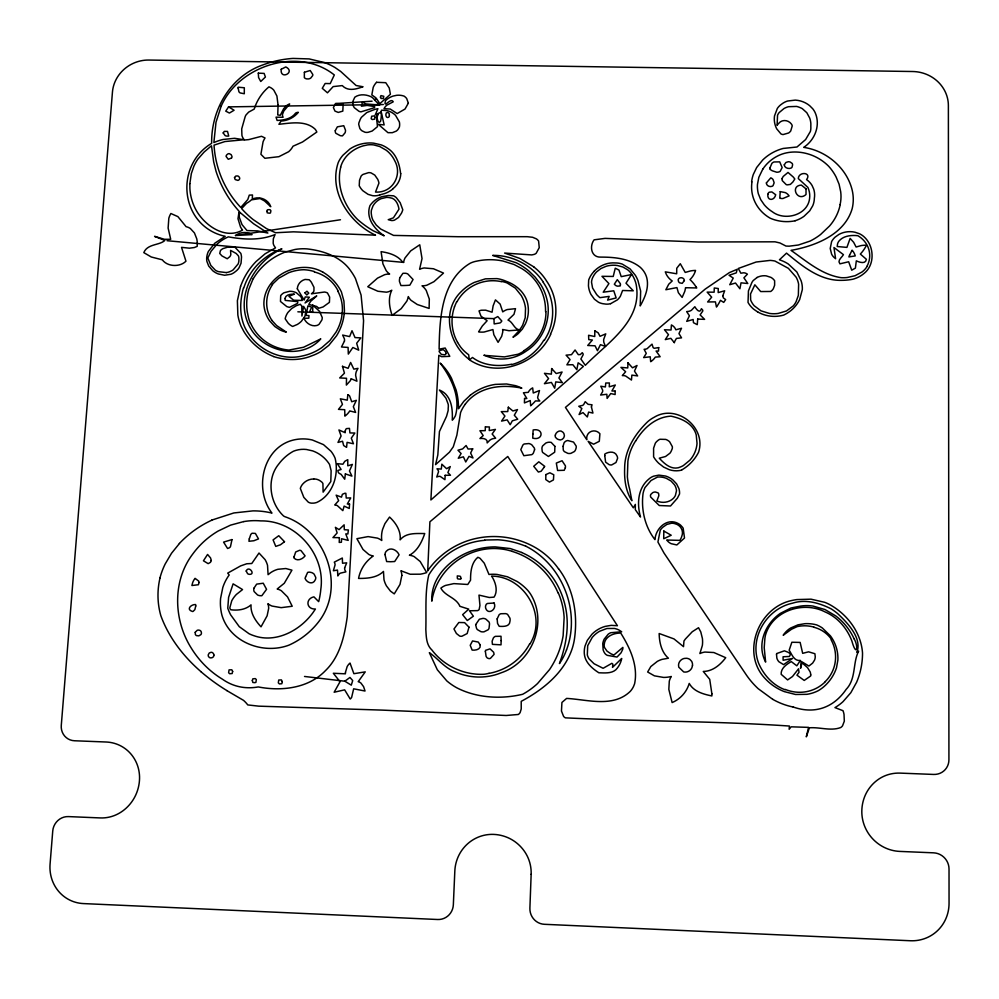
<?xml version="1.0" encoding="UTF-8"?>
<svg xmlns="http://www.w3.org/2000/svg" width="999" height="999" viewBox="0 0 999 999"><rect width="100%" height="100%" fill="white"/><g stroke="black" fill="none" stroke-linecap="round" stroke-linejoin="round"><path stroke-width="1.5" d="M427.709 570.779L429.895 521.803L507.767 456.481L617.419 625.724L611.226 625.349L605.132 626.398A30.719 30.557 45.6 0 0 591.957 634.215L587.35 640.297L585.052 645.941A23.439 23.327 44.7 0 0 584.315 653.708C584.952 662.3 592.082 668.418 598.838 672.777C604.457 672.926 611.213 673.676 615.759 669.842A22.477 22.39 47.9 0 0 621.291 660.289L621.728 658.466L612.499 667.382L612.924 664.223L611.85 663.336L603.109 668.294L594.068 663.748L589.073 658.853A13.287 13.237 46.1 0 1 587.312 654.919L587.699 645.704L592.207 637.474A27.497 27.348 45.3 0 1 599.525 631.306L606.83 628.508L614.46 628.458A17.27 17.183 40.3 0 1 618.893 629.994L621.69 631.768L610.801 632.704A12.213 12.138 39.1 0 0 608.116 634.29L604.195 639.135A15.634 15.547 40.1 0 0 602.759 643.643L603.146 649.85A11.738 11.676 40.7 0 0 605.382 654.008A9.203 9.153 41.3 0 0 607.305 655.344L617.032 657.055L621.053 652.822L622.602 649.612A7.892 7.855 41.2 0 0 622.852 647.402L613.948 654.969A19.456 19.343 35.1 0 1 610.814 653.721L607.017 651.136L604.57 647.614A6.718 6.693 40.3 0 1 604.22 644.43C604.944 636.313 613.573 633.016 620.741 633.054C628.945 646.203 636.188 661.176 635.451 677.06A44.031 43.831 62 0 1 634.59 683.803L633.628 686.263A20.717 20.579 54.5 0 1 630.194 691.433C613.049 707.954 587.337 699.525 566.62 698.413L561.925 702.459L561.463 711.051L563.573 716.383A6.806 6.756 78.6 0 0 565.384 717.844C639.71 721.428 714.897 720.916 789.422 726.048L789.148 729.27L791.133 726.822L808.566 727.372L806.305 736.85L809.39 727.809C819.692 726.947 830.881 731.33 840.746 727.522A7.892 7.68 43.9 0 0 842.544 725.798L844.317 721.178L844.03 714.472A29.271 28.521 44.4 0 0 843.056 710.714L834.964 707.604A49.987 48.789 38.6 0 0 843.019 701.66L850.823 692.707L856.618 682.242A76.486 74.813 37.2 0 0 862.524 652.996C861.175 633.616 848.713 616.133 832.379 606.156A42.52 41.496 35.8 0 0 824.749 602.322L811.013 599.175L796.89 599.575A68.419 66.783 38.7 0 0 788.698 601.261C757.042 610.364 741.545 654.02 765.197 678.646A50.187 49.013 36.4 0 0 784.365 691.633L795.529 694.48L806.93 694.33A38.561 37.662 37.7 0 0 817.969 690.846A40.072 39.161 37.7 0 0 822.676 687.674L824.125 686.475A44.793 43.781 37.3 0 0 836.488 667.856L837.886 660.039A37.712 36.838 37.8 0 0 830.381 635.814L822.327 627.971A30.095 29.383 37.1 0 0 816.595 624.887L814.322 624.35A36.638 35.764 38 0 0 804.932 623.688L798.001 624.837L790.609 628.034A24.488 23.914 36.7 0 0 783.204 635.264L791.508 629.258L797.077 626.648A32.642 31.881 37.8 0 1 801.847 625.911L804.27 625.799A34.453 33.641 38 0 1 813.923 627.097M243.444 287.949C240.272 299.4 239.435 311.9 243.257 323.301A43.456 41.608 -29.2 0 0 248.651 333.866C259.877 350.911 282.305 360.989 302.397 355.956A50.487 48.364 -28.7 0 0 321.84 347.59L329.82 340.647L336.051 332.093A46.454 44.518 -28.7 0 0 341.695 316.983L342.32 311.7A40.884 39.186 -28.4 0 0 337.937 291.296M240.547 286.513L237.387 300.687L237.849 315.06A53.971 51.673 -28.7 0 0 241.084 326.223L243.719 331.243A64.91 62.15 -28 0 0 273.714 356.543M340.734 167.158C336.014 185.627 344.28 206.493 357.642 219.518A104.47 99.188 -17 0 0 373.201 230.769L384.178 235.801C374.538 229.221 365.522 218.082 369.942 205.669L370.954 204.258A22.015 21.029 -20.5 0 1 381.83 196.691L388.436 195.504L393.556 195.816A14.735 14.061 -20.4 0 1 396.328 197.677L400.174 202.685L402.784 209.74A20.579 19.63 -20.6 0 1 401.436 213.249L398.539 217.445L394.543 220.105A7.542 7.205 -20.2 0 1 391.558 220.542L388.236 219.693L393.431 217.819L398.988 209.166C398.214 204.283 395.629 198.227 389.997 197.74A13.137 12.537 -20.5 0 0 386.338 197.427L381.031 198.701A16.571 15.822 -20.5 0 0 373.002 205.881L371.453 210.027A13.049 12.45 -20.7 0 0 371.403 214.473A18.806 17.945 -20.3 0 0 372.989 220.217L376.261 225.062L380.769 229.071L393.544 235.402L458.154 236.713L527.285 236.688L532.592 237.275L536.351 238.848A9.103 8.754 -11.8 0 1 538.598 241.021L539.248 247.665L536.176 253.284A7.093 6.818 -11.7 0 1 534.228 254.383L531.78 254.92L504.607 253.072L519.967 258.479L533.791 266.858M566.533 649.899C580.869 611.488 562.449 564.66 525.899 546.216M454.458 306.793L456.693 301.673M221.241 105.931L216.009 122.24L213.873 142.57A48.139 45.467 -27.1 0 1 223.089 139.473L234.578 138.299L243.981 139.748L224.962 141.546L214.048 145.13C215.322 168.157 224.85 190.759 240.796 207.455L247.777 199.563L249.275 195.13L252.497 194.98L252.26 198.801L256.593 197.902A14.635 13.874 -26.9 0 1 269.58 204.133L270.766 206.731L264.535 200.949L260.077 198.526L251.423 199.837A23.839 22.515 -27 0 1 246.641 203.272L241.608 208.604A99.475 94.056 -22.4 0 0 253.172 219.58L266.496 228.609L275.537 232.742L293.481 231.83L375.499 235.165C349.4 223.027 328.321 191.421 338.261 162.512A27.722 26.324 -20.8 0 1 343.044 155.132L349.975 148.951A34.441 32.73 -20.7 0 1 373.638 143.157L381.069 144.843A28.721 27.285 -20.5 0 1 387.774 148.401C396.291 153.746 399.563 164.111 400.611 173.601M529.945 643.968C547.739 615.609 524.263 576.186 491.583 576.111L492.295 577.222A30.37 30.045 -41.9 0 1 494.205 580.943C496.378 586.001 497.315 592.345 494.043 597.152L489.285 597.502L478.971 595.104L479.945 605.456L479.133 609.527A3.834 3.796 -44.6 0 1 477.522 610.626L469.48 610.776L473.376 616.196L467.295 620.516L462.624 614.66L468.781 609.14L459.84 606.293A13.249 13.099 -47.8 0 0 458.691 604.033C454.195 597.202 444.755 595.504 440.871 588.124A19.918 19.693 -45.7 0 1 445.492 585.439L453.858 583.616L467.782 584.477L470.554 580.169C470.504 572.177 471.253 562.887 477.797 557.317A9.028 8.929 -34.7 0 1 480.132 558.391L484.278 563.211L488.973 574.462A39.948 39.66 -45 0 1 497.04 574.437L507.467 576.798L517.12 581.493A52.747 52.36 -49.8 0 1 527.447 590.022A37.662 37.413 -44.5 0 1 530.606 594.168C548.151 622.414 532.167 662.599 500.961 672.864A55.582 55.12 -48.7 0 1 485.489 676.71L482.305 676.972A60.277 59.765 -47.2 0 1 454.408 671.553C444.293 667.657 437.862 658.491 429.333 652.659L437.325 669.767L446.815 680.918A59.79 59.328 -53.4 0 0 456.58 687.687C476.498 698.089 501.386 699.4 522.664 694.28A73.289 72.74 -51.4 0 0 537.562 683.528L549.525 669.605A85.352 84.64 -48.9 0 0 563.136 635.701L564.135 617.507A71.978 71.453 -47.9 0 0 558.241 592.794M253.197 278.571L248.788 289.373A56.344 53.983 -28 0 0 247.327 312.262L248.526 317.869A52.522 50.3 -28.3 0 0 250.349 323.289M550.736 334.265C537.275 364.086 497.664 378.446 469.468 359.852L472.502 357.48A35.864 34.753 -15.6 0 0 478.958 361.388C489.073 366.071 500.699 366.346 511.5 364.248M335.552 103.584L333.379 107.555L334.977 111.101L338.274 112.425L342.819 111.101L343.156 103.933L335.552 103.584L372.078 101.186M762.786 169.131L758.84 177.298L757.467 184.365A30.769 29.246 3.4 0 0 757.629 189.86A26.686 25.362 3.3 0 0 758.391 193.893L760.714 199.625L764.26 204.795A34.578 32.855 3.5 0 0 772.289 211.738C784.665 221.303 807.454 215.297 809.565 198.739A22.565 21.466 3.6 0 0 807.904 187.425L798.288 178.559C798.701 171.129 812.025 172.328 806.58 179.62A18.756 17.832 4 0 1 812.1 185.527L813.71 189.123A21.066 20.03 3.9 0 1 814.347 198.302A21.728 20.667 4 0 1 812.699 205.831L809.727 210.826L804.02 216.296A30.732 29.233 3.5 0 1 796.977 220.105L795.092 220.754M635.701 440.921C641.67 431.044 650.224 422.09 661.276 418.106A33.392 32.667 5.6 0 1 670.978 416.158C680.194 418.156 690.209 422.115 694.742 430.981A24.101 23.564 5.1 0 1 696.241 434.99L697.027 443.394A29.52 28.871 4.5 0 1 689.959 460.139L683.366 465.559A23.988 23.464 5.1 0 1 678.009 467.819C670.329 469.43 664.035 463.324 659.265 458.191L665.546 456.506L669.879 453.246A10.352 10.127 4.2 0 0 671.34 450.849L672.227 448.726A6.369 6.231 4.7 0 0 672.327 446.628L669.605 441.745A11.164 10.927 4.4 0 0 665.759 439.423L660.027 439.26A6.718 6.581 4.1 0 0 658.104 440.322L657.517 440.834A9.765 9.565 4.5 0 0 655.307 443.256L653.596 448.201L653.596 456.818A30.981 30.282 5.9 0 0 658.741 463.286L663.636 467.082L669.218 469.667A21.741 21.279 6 0 0 681.593 470.154M228.571 106.881L225.749 111.151L229.42 113.049L234.091 110.24L228.571 106.881L383.304 104.533M465.397 404.021L464.26 405.619A37.313 36.488 -18.2 0 0 460.576 412.575L456.868 435.164L453.296 446.79L449.438 452.21L435.564 464.635L437.824 454.945L439.435 431.543L446.553 416.296L448.101 410.726A15.859 15.447 -24.1 0 0 448.176 408.179A13.736 13.374 -23.8 0 0 448.189 404.195L445.966 398.214L439.41 390.072L441.558 391.059A17.87 17.395 -23.9 0 1 445.916 394.38C452.21 401.261 452.622 411.351 452.285 420.179L452.959 419.468A15.547 15.147 -23.3 0 0 455.444 415.634C460.751 397.127 451.186 377.697 440.197 363.112A58.079 56.444 -26.7 0 1 451.461 378.196L456.081 389.922A68.869 66.921 -27.7 0 1 458.466 408.741L463.761 401.373L470.379 395.142M272.228 284.44L278.721 278.234L288.549 272.789A43.506 41.721 -28.4 0 1 303.908 269.718L306.581 269.942A45.192 43.319 -28.6 0 1 314.435 271.578M179.433 543.506L171.553 553.234L165.185 563.985A72.64 70.23 -50.2 0 0 159.915 578.096M393.169 188.711L391.62 189.935A24.888 23.651 -20.1 0 1 384.54 193.594L379.845 194.88M344.842 681.218L349.95 677.447L352.709 680.569L351.286 685.152L344.842 681.218L304.52 676.46M757.13 277.447L753.246 280.519A11.701 11.239 5.1 0 0 751.86 282.592L748.438 290.884L748.026 302.447A25.125 24.138 5.7 0 0 753.633 309.153L757.754 312.025M493.956 318.631L497.789 316.571L501.81 321.004L501.136 321.965A4.895 4.733 -15.2 0 1 499.912 322.977L494.168 323.926L493.956 318.631L297.852 311.813M211.701 520.129L233.828 512.962L252.972 510.876A80.482 77.997 -49.6 0 1 271.965 513.074C253.197 488.761 263.137 445.217 295.891 439.523A41.196 39.96 -38.4 0 1 312.325 439.985L323.489 444.63L330.944 451.223A30.42 29.508 -37.5 0 1 335.115 458.266C339.185 474.587 332.879 494.955 316.858 502.41A14.873 14.448 -38.7 0 1 313.736 503.121L311.488 503.159A8.492 8.242 -39.2 0 1 308.329 502.172L303.833 497.39L300.324 488.411A12.225 11.876 -39 0 1 302.61 484.203A14.073 13.674 -39 0 1 313.711 478.983M610.601 303.684L617.394 299.862A17.994 17.37 -6.1 0 0 620.391 296.228L622.589 290.497L633.266 290.796L625.998 283.192L631.493 274.55L621.228 276.648L618.968 270.067L615.272 268.219L613.224 276.448L601.972 276.311L608.915 283.591L603.221 292.195L613.761 290.796L616.158 297.927L607.617 300.1L609.19 296.391L599.937 297.665A27.835 26.823 -5.2 0 1 596.628 294.505L592.582 288.049L591.533 282.292A12.862 12.413 -6.2 0 1 592.882 277.185L593.281 276.461A19.093 18.419 -5.7 0 1 596.565 271.915L600.973 268.506L606.143 266.283A25.087 24.213 -5.4 0 1 617.419 265.497L622.839 266.983L627.659 269.78A19.131 18.457 -5.3 0 1 631.53 273.901A32.155 31.044 -6.1 0 1 636.126 284.303C642.981 320.941 607.242 342.782 585.314 365.322L580.869 358.991L583.154 354.72A2.273 2.21 -7.7 0 0 582.892 353.509L582.255 352.697L580.319 354.57L578.296 354.67L575.074 349.987L571.49 354.67L566.096 355.169L570.054 359.603L566.858 364.835L572.864 364.71L576.835 369.717L578.134 362.799L583.391 366.408L430.894 499.95L438.823 355.257L441.645 356.668L449.8 356.331L445.167 348.014L439.11 349.163C439.61 319.131 441.096 280.394 470.329 263.174A24.513 23.626 -15.9 0 1 476.623 261.164A61.289 59.303 -15.9 0 1 502.922 261.014L514.06 264.51L521.778 268.594A51.686 49.975 -15.3 0 1 545.541 311.551M243.731 521.578L230.557 525.137L218.169 531.031A82.168 79.683 -50.5 0 0 192.645 554.17C172.228 581.131 173.539 619.917 191.146 647.889C198.888 660.564 209.615 671.465 222.352 679.145C233.154 686.837 245.629 689.198 258.291 686.937A102.822 99.912 -48.9 0 0 278.246 688.798C292.47 688.623 307.068 685.152 318.669 676.598A51.336 49.962 -53.7 0 0 325.562 670.516A52.11 50.712 -53.5 0 0 330.557 664.934C341.196 651.161 344.855 633.528 347.265 616.658L363.574 320.729L361.089 295.08L355.457 278.546A56.543 54.183 -28 0 0 351.311 271.703A43.456 41.633 -27.1 0 0 345.204 264.385C334.965 254.757 320.866 250.474 307.18 248.901A48.601 46.541 -27.8 0 0 295.117 249.45L285.389 252.01A60.689 58.179 -28.1 0 0 253.321 278.634M235.489 235.552A14.398 13.686 -28.6 0 1 252.085 234.603L235.477 235.527L340.472 219.755M226.411 272.602L218.619 271.666A12.762 12.125 -30 0 1 215.397 270.242L210.789 265.384L207.829 258.004L211.101 251.236L217.183 244.031A37.862 36.039 -29.6 0 1 228.309 236.863C243.981 239.635 260.052 240.622 275.075 234.54L273.339 238.786L273.177 243.082A10.29 9.803 -26.7 0 0 273.963 245.554L275.499 247.864L265.11 253.796L256.044 261.538A67.195 64.398 -28.1 0 0 240.559 286.513M484.727 540.034L497.852 539.76A89.81 89.173 -50.7 0 1 525.886 546.253M376.573 82.305L385.776 82.692L389.248 87.999L390.409 94.281L379.832 103.671L376.76 98.926L374.712 100.087L373.251 98.377A11.913 11.239 -19.5 0 0 370.654 96.541C365.696 94.356 359.378 93.906 354.82 97.19L353.122 100.812L352.947 104.445A8.629 8.142 -19.6 0 0 354.37 107.742L358.941 111.264A6.281 5.932 -19.6 0 0 361.026 111.826L374.513 107.667L374.687 106.568L367.12 105.407L361.426 106.219L362.45 102.298L366.109 103.933L379.632 105.17L374.712 100.087L376.011 97.914L371.828 94.917L373.201 87.4A16.459 15.522 -18.2 0 1 376.573 82.305M313.711 478.933L316.021 479.145A11.401 11.076 -38.7 0 1 320.954 481.431L321.591 481.893A5.432 5.282 -38.2 0 1 322.914 483.566L323.114 492.145L330.806 481.568L331.131 470.729L329.558 464.473A35.09 34.028 -38.8 0 0 312.699 450.899L306.443 449.488A26.274 25.474 -38.1 0 0 293.431 451.236A44.331 43.057 -38.7 0 0 278.771 464.023C266.184 479.158 269.742 503.059 283.579 515.984A10.24 9.928 -41.3 0 0 286.076 517.107C326.586 531.78 345.741 586.937 318.656 621.778A75.412 73.127 -48.3 0 1 288.973 645.129C263.436 654.807 229.945 642.532 221.903 615.097A51.074 49.6 -50.4 0 1 220.579 598.476L222.802 587.512A43.157 41.883 -50.3 0 1 229.183 574.999L227.71 573.114L240.672 565.884L246.753 563.761L251.773 563.511L259.003 553.034L265.097 559.64A24.813 24.013 -48.2 0 1 267.532 565.372L268.082 574.675L270.629 572.677A24.276 23.601 -49.4 0 1 277.922 569.28L285.826 568.531L291.945 570.154L284.278 583.279L277.198 588.985A16.296 15.822 -50.7 0 1 281.356 590.746L287.55 596.903L292.22 606.256L281.156 607.654L272.015 606.056A19.231 18.694 -49 0 1 267.869 603.696L268.119 604.482A14.785 14.336 -51.3 0 1 268.681 608.354L267.12 615.796L261.026 626.835C255.532 620.879 250.387 613.361 251.024 604.87C245.579 609.727 237.849 610.689 230.831 609.777L230.394 609.29A2.935 2.835 -51.3 0 1 229.845 607.717L231.768 600.736A27.86 27.023 -51.7 0 1 236.413 594.417L242.557 589.572L233.117 583.853L228.609 597.315L227.772 608.216A56.206 54.608 -49 0 0 230.694 614.909L239.261 626.673L249.051 633.728A36.064 35.002 -50.5 0 0 253.609 635.589A41.446 40.235 -50 0 0 264.598 637.924C275.125 638.648 285.614 635.302 294.505 629.807A63.599 61.676 -48.2 0 0 312.912 612.737L315.434 609.015C306.318 609.577 305.195 598.701 313.911 596.853L318.681 601.648A76.561 74.138 -49.2 0 0 320.804 589.373C325.874 554.632 295.841 520.279 260.789 520.904A67.258 65.172 -49.3 0 0 243.731 521.59M167.033 240.709L403.596 262.387A17.008 16.334 -19.8 0 1 405.007 257.979L410.701 250.886L419.755 244.792L422.028 258.591L419.592 269.255A17.545 16.896 -19.9 0 1 424.238 267.969L433.466 268.756L443.506 273.077L433.953 281.681L426.885 285.202A16.421 15.784 -19.7 0 1 422.028 285.814L423.251 286.875A19.992 19.268 -21.5 0 1 426.248 290.484L429.308 299.051L429.12 308.441L417.282 304.508L411.026 300.324A16.134 15.534 -20.3 0 1 408.304 296.578A19.518 18.769 -22.6 0 1 406.83 301.136L401.198 308.654L392.145 315.384C389.36 307.38 387.862 298.127 391.795 290.222L390.272 291.046A13.399 12.875 -22.5 0 1 386.413 292.183L377.897 291.258L367.757 286.738L377.51 278.134L384.69 274.675A17.682 16.995 -22.6 0 1 389.622 274.026A17.433 16.721 -20.9 0 1 386.226 270.704L382.942 263.898L381.081 251.661C389.098 252.809 397.839 255.344 402.759 262.275L403.596 262.387M484.078 355.344L504.458 356.893L518.069 354.233A28.721 27.822 -14.5 0 0 523.738 351.186M793.169 706.992C814.635 714.56 833.653 707.679 846.165 689.36C856.318 678.771 852.559 662.911 858.641 651.173L856.842 652.459C862.412 637.986 847.302 622.652 837.437 613.411A72.028 70.405 39.2 0 0 831.205 608.878C820.878 603.708 809.153 599.974 797.514 601.947A34.74 33.929 35.2 0 0 792.657 603.159C766.733 608.578 748.95 637.824 758.603 663.186A53.734 52.46 36.1 0 0 763.124 671.64C768.393 679.707 775.986 686.45 785.114 689.772M512.087 551.248L507.142 549.962A64.323 63.861 -44.4 0 0 494.418 548.501C464.123 548.439 436.488 570.854 431.805 601.173A38.312 37.925 -42.9 0 1 432.48 591.445C435.601 575.087 448.439 562.225 462.799 554.757A71.341 70.829 -46.2 0 1 495.179 546.89L510.252 548.551L521.74 552.459M273.701 356.593C286.089 360.527 299.925 360.751 312.038 355.719A42.782 41.021 -28.8 0 0 321.091 351.386L328.846 345.329L336.526 335.826A53.097 50.862 -28.9 0 0 344.443 310.639L343.931 301.111L341.408 291.933A50.412 48.327 -28.9 0 0 322.852 272.115M322.827 272.153C299.001 258.366 263.311 276.273 263.886 304.508A34.316 32.855 -28.2 0 0 269.543 320.766L274.85 326.561L280.182 329.995A26.923 25.787 -28.7 0 0 286.351 332.118L276.586 325.549L271.903 320.404M226.873 690.621L243.481 700.336A31.406 30.332 -61 0 1 247.764 704.919L258.691 706.156L381.93 710.102L506.193 715.484L518.306 714.485A6.106 6.056 -82.3 0 0 520.167 712.474L521.228 708.978L521.216 701.335C542.769 689.884 563.686 673.189 571.928 649.387A60.889 60.589 -49.9 0 0 574.462 638.973C577.959 614.56 573.663 588.673 558.553 568.681M772.789 699.387L758.166 688.673A80.669 78.709 34.6 0 1 746.34 674.949L663.998 553.021L657.929 542.032L660.264 530.169A18.906 18.619 15.2 0 1 662.737 527.297L666.832 524.438L671.515 523.226A9.865 9.715 13.6 0 1 675.187 523.776C680.669 525.099 684.003 531.006 681.768 536.338A15.772 15.547 12.7 0 1 680.419 539.448L679.832 540.372L666.745 540.022L667.707 541.183A11.439 11.264 14.2 0 0 671.166 543.681L676.847 544.954L684.515 538.011L683.179 528.284A7.13 7.018 14 0 0 681.743 526.436A9.828 9.678 13.7 0 0 679.482 524.288C668.131 516.67 655.794 527.634 654.944 539.61C644.855 526.76 640.946 509.353 643.081 493.331A30.582 30.057 9.8 0 1 644.967 487.612L651.036 480.507L657.492 477.06A18.294 17.982 7.5 0 1 661.101 477.085A19.543 19.218 7.6 0 1 666.395 478.359L671.066 481.019L674.575 484.902A13.274 13.037 7.7 0 1 676.51 490.746L675.374 495.541A11.576 11.364 7.9 0 1 673.164 498.551C668.893 502.597 662.125 503.396 656.855 500.949L658.841 495.716L658.678 493.806A2.61 2.572 7.1 0 0 657.991 492.844L655.307 491.995A6.031 5.932 7.3 0 0 652.697 492.657L650.824 494.393A3.209 3.159 6.8 0 0 650.461 495.616L650.636 497.027L659.265 505.519L670.516 505.993L677.359 498.226L679.532 493.993A15.397 15.135 8 0 0 678.92 488.598L676.56 483.828L672.839 479.907A21.816 21.454 7.6 0 0 665.596 476.048L658.878 475.124L653.621 476.173A15.297 15.035 7.1 0 0 649.999 478.134L648.888 479.033A27.248 26.786 8.9 0 0 642.332 487.012C637.462 496.178 637.774 507.255 640.509 517.032L635.302 509.64L635.339 504.395L633.341 507.842L588.136 441.333L593.618 444.193L599.288 441.321L599.912 433.741C594.817 427.797 585.451 431.868 586.8 439.71L565.459 407.38L705.219 289.086L729.407 272.59L737.125 269.33L736.3 272.864L729.07 275.287L733.241 278.084L729.745 284.715L735.514 283.029L739.897 288.761L741.033 282.829L747.789 283.516L743.905 277.834L747.414 274.163L745.941 273.314A6.319 6.069 3.6 0 0 743.518 272.802L740.858 273.202L738.298 268.469L756.118 262.025L770.154 260.402A32.343 31.056 5.6 0 1 774.937 261.039L788.398 268.344L796.128 277.173A23.701 22.74 5.9 0 1 798.626 284.253L798.351 295.367L796.116 301.623A20.092 19.281 6.2 0 1 793.268 305.894L786.513 310.951L778.184 313.449A29.87 28.671 5.7 0 1 769.33 313.411L761.001 310.851L754.233 305.781A19.83 19.056 5.7 0 1 750.649 299.962L750.524 293.968L754.857 284.802L760.689 291.558L770.716 291.471A9.466 9.078 5.1 0 0 773.351 288.699L774.637 285.239L774.625 280.719A11.201 10.764 5.2 0 0 770.878 277.36L766.146 275.849A14.935 14.348 5.3 0 0 757.13 277.46M201.149 671.827C186.776 659.377 174.313 644.48 165.846 627.384A122.552 118.981 -47.4 0 1 160.827 615.671A75.574 73.102 -50 0 1 159.977 578.109M543.406 282.28C532.504 265.534 512.687 254.995 492.694 255.407L516.133 262.725A64.823 62.712 -16.1 0 1 528.758 270.904L535.227 277.185L540.609 284.365A51.586 49.875 -15.1 0 1 546.54 298.002C552.147 317.57 543.518 340.135 526.336 351.011A40.809 39.498 -14.8 0 1 484.178 355.169M696.053 286.813L696.778 287.962L685.514 287.712A25.387 24.476 -1.9 0 1 684.727 291.496L682.13 297.415L678.371 292.719L676.935 287.587L665.858 289.735L668.743 284.203L672.227 280.956L671.016 280.07A18.057 17.37 -0.7 0 1 666.408 274.525L665.272 271.84L676.685 273.788L676.748 268.256L680.294 263.724L685.227 272.44L690.309 270.991A29.308 28.259 1.1 0 1 695.566 270.417A21.029 20.217 -1.2 0 1 689.984 279.583A39.56 38.212 -1.2 0 1 696.053 286.825M457.542 342.432L460.601 347.028A39.086 37.85 -15.7 0 0 468.681 354.77L469.255 359.465C448.776 344.28 441.346 311.089 460.801 292.033A45.567 44.106 -15.6 0 1 474.225 282.442L485.402 278.846L497.002 278.621A33.079 31.98 -15.5 0 1 506.043 281.231C516.92 285.04 526.585 293.956 528.046 305.831A33.467 32.368 -15.3 0 1 525.462 323.763L522.365 329.083L518.194 333.641A26.424 25.562 -14.8 0 1 512.974 337.225L519.817 329.92L508.966 330.719L502.609 329.483A11.751 11.389 -16 0 1 502.722 332.13L501.685 336.288L498.076 342.357L493.843 334.702L492.919 329.558L484.115 332.03A23.214 22.44 -16.3 0 1 478.596 331.893L482.342 325.949L487.112 320.754L480.956 316.146L479.021 310.939A11.264 10.902 -16.4 0 1 481.506 310.214L485.676 310.177L492.07 312.212L493.119 305.881L495.454 299.887L500.149 304.108L502.747 311.888A15.959 15.46 -14 0 1 507.23 309.553L515.521 308.666L513.973 314.335L508.004 320.067C512.974 321.94 513.936 329.046 519.455 329.907A26.349 25.487 -14.9 0 0 522.727 324.987L525.212 317.744L525.524 308.216A35.589 34.416 -15.7 0 0 521.278 295.542L515.322 288.124L507.255 283.029A25.999 25.137 -15 0 0 501.523 281.431M854.12 638.811C858.978 647.24 856.343 657.28 851.922 641.121C847.14 628.421 837.724 617.282 825.087 611.925C803.521 600.786 772.814 610.551 765.584 634.752A26.823 26.224 36 0 0 764.834 639.085L764.21 647.689L765.634 662.112A33.929 33.167 36.6 0 1 762.025 650.249C761.113 641.533 763.698 632.692 768.506 625.449A46.965 45.842 37 0 1 780.219 613.436L790.946 608.004L800.424 606.118A41.833 40.834 36.5 0 1 813.036 606.068L824.974 609.54L835.788 615.946A59.128 57.755 38.3 0 1 854.108 638.811M484.752 540.309A72.115 71.566 -44.5 0 0 428.783 574.974C424.725 592.507 426.373 611.351 425.824 629.37C426.248 636.463 426.161 644.78 431.88 649.962C443.856 665.883 464.148 675.299 483.966 674.25A35.04 34.753 -54.9 0 0 489.035 673.301M566.508 649.899A58.279 57.979 -50.2 0 1 559.428 663.561C566.146 645.391 569.63 625.649 565.347 606.48A84.253 83.591 -49.7 0 0 556.918 584.153A74.888 74.351 -47.7 0 0 521.703 552.547M512.05 551.361A73.826 73.277 -48.1 0 1 558.041 592.882M529.67 643.818A57.143 56.656 -47.4 0 1 489.048 673.363M681.543 470.054A43.794 42.82 3.1 0 0 698.526 452.347C706.842 427.422 676.535 403.471 654.17 417.27A30.882 30.22 4.8 0 0 647.34 422.04C637.125 431.993 628.546 444.368 625.636 458.516A50.2 49.188 7.2 0 0 624.65 468.406C624.188 479.52 625.724 491.221 631.88 500.736L629.657 489.11A70.667 69.181 9.9 0 1 627.372 476.785L627.896 461.163A52.86 51.798 7.8 0 1 635.639 440.884M470.392 395.167A52.298 51.211 -17.6 0 1 495.279 384.403L506.58 383.991L515.459 385.651A41.671 40.759 -17.2 0 1 521.84 388.124C508.791 385.514 494.767 385.477 482.367 390.796A41.034 40.147 -17.9 0 0 465.372 404.008M456.968 301.81A39.972 38.686 -15.6 0 1 501.473 281.656M457.604 342.395A45.454 43.993 -15.2 0 1 454.52 306.805M221.266 105.944A66.259 62.45 -23.6 0 1 230.332 91.109C254.171 61.426 303.134 50.062 334.315 74.962L330.219 83.616L325.15 83.479L322.277 88.312L327.46 92.82L333.167 86.601L342.27 85.589C348.089 91.721 356.156 89.111 363.037 86.763L356.106 85.514L340.647 71.416L334.877 67.445A64.71 60.989 -22.7 0 0 324.613 62.612L309.166 58.916L293.044 58.417A100.762 95.255 -23.6 0 0 263.536 64.685C230.781 75.749 210.976 109.603 211.663 143.344C173.714 165.959 180.207 226.386 225.2 236.338L214.81 243.207L208.379 251.448A18.344 17.42 -29.9 0 0 206.868 256.443A14.61 13.874 -30 0 0 206.93 261.513L208.716 266.084L212.812 270.779A21.741 20.642 -29.7 0 0 218.344 273.963L224.613 275.262L230.894 274.263A14.311 13.599 -29.9 0 0 234.378 272.402L235.452 271.541A13.761 13.074 -29.9 0 0 239.048 267.794L241.046 263.237L241.521 257.055A21.828 20.729 -30.1 0 0 240.846 253.409L234.865 247.14L227.722 247.14L222.964 248.626A10.327 9.803 -29.7 0 0 220.479 250.474L219.718 253.459L221.978 255.931L227.235 258.753L229.782 256.706A5.832 5.532 -29.7 0 0 230.819 254.633L230.557 250.387L236.176 253.471L238.237 255.669A5.295 5.032 -29.5 0 1 238.861 257.879L238.898 259.665A10.789 10.252 -29.8 0 1 238.137 263.936L233.117 269.905A16.071 15.26 -29.9 0 1 226.411 272.602M400.786 173.601A20.479 19.468 -20 0 1 393.082 188.599M379.845 194.88A14.523 13.811 -20.5 0 1 372.59 195.679L368.082 194.355L362.937 190.797A20.729 19.705 -20.2 0 1 359.228 185.727L359.528 180.245L361.076 176.174A6.194 5.894 -20.9 0 1 363.099 174.388L368.556 172.652A7.455 7.093 -20.7 0 1 371.079 172.914L374.775 175.087L377.734 179.345A18.469 17.57 -21.3 0 1 378.946 183.092L375.524 192.07C392.42 193.219 402.784 175.1 394.78 160.864A31.356 29.795 -20.7 0 0 386.313 150.287L379.72 146.503L373.801 144.93A23.314 22.14 -20.4 0 0 367.482 144.917L362.987 145.916A34.253 32.567 -20.5 0 0 352.56 150.911L350.711 152.298A28.584 27.16 -20.7 0 0 340.609 167.12M533.753 266.895A56.044 54.196 -14.9 0 1 546.653 281.119A55.919 54.083 -14.8 0 1 550.474 334.153M543.781 340.234A52.298 50.599 -15 0 1 511.6 364.635M544.205 340.472A61.601 59.553 -15.4 0 0 548.701 332.168A55.245 53.434 -15.1 0 0 543.244 282.392M545.966 311.551A46.553 45.03 -14.9 0 1 523.563 350.886M610.601 303.671A13.112 12.662 -5.9 0 1 604.283 303.883L603.209 303.758A14.898 14.386 -6 0 1 598.389 302.173L594.442 299.225L590.946 294.405A24.8 23.926 -5.5 0 1 588.448 285.764L588.686 279.945A25.362 24.476 -5.5 0 1 594.23 271.228M594.205 271.204A27.61 26.648 -5.3 0 1 600.911 266.096L602.822 265.16A24.151 23.302 -5.5 0 1 615.259 262.949A19.018 18.344 -5.3 0 1 622.365 264.148L630.069 268.881L635.264 275.175A33.841 32.667 -6 0 1 637.949 280.582L640.659 291.059L640.209 305.931C644.892 297.64 649.075 287.887 646.877 278.221A21.953 21.166 -4.6 0 0 643.606 271.054A23.776 22.94 -4.7 0 0 639.947 267.033C629.045 258.454 614.36 257.105 600.961 257.105C591.183 257.68 589.223 246.341 594.08 239.835L605.069 238.386L698.239 241.995L775.037 241.82L779.944 242.969L785.963 246.054L789.11 246.179L798.351 245.017L810.102 241.084A64.423 61.264 3 0 0 820.591 234.503L829.507 226.036A50.499 48.039 3.8 0 0 840.209 204.645M840.097 204.62A40.097 38.124 4.3 0 0 840.708 191.808L839.085 184.228L836.101 176.998A52.16 49.638 3.8 0 0 828.646 166.234A48.352 45.991 4 0 0 813.099 155.732C801.523 150.886 787.537 150.337 776.385 156.643A39.86 37.887 3.9 0 0 762.799 169.131M795.104 220.804A39.848 37.862 3.3 0 1 770.316 218.257A37.762 35.889 3.5 0 1 751.985 181.918M751.623 181.868A36.264 34.466 3.4 0 1 753.346 174.375L756.668 167.507L762.699 160.002A46.179 43.894 3.9 0 1 783.141 148.451L796.99 147.003L805.619 139.548L810.364 131.481A15.759 14.898 2.4 0 0 810.826 126.736L810.863 123.839A23.427 22.14 2 0 0 809.677 118.007L806.83 112.737L802.372 108.716A14.523 13.711 2.2 0 0 799.562 107.405A14.086 13.312 2.1 0 0 796.515 106.431L788.498 106.706A18.556 17.532 2.2 0 0 784.003 108.529L779.183 112.562A14.548 13.749 2 0 0 777.547 115.172L777.11 125.399A13.686 12.937 2.2 0 1 778.77 123.314C782.105 119.118 788.498 119.955 791.458 124.101A5.12 4.845 2 0 1 792.219 125.936L790.733 130.969A10.077 9.528 1.8 0 1 788.623 132.992L783.091 134.565A6.056 5.732 1.9 0 1 780.943 133.903L776.685 128.809A23.714 22.39 2.3 0 1 774.512 115.909L777.334 108.441A16.733 15.809 2 0 1 781.73 104.071A18.019 17.008 2.1 0 1 787.624 101.011L795.291 100.112A24.076 22.752 2.2 0 1 809.665 105.682L812.736 108.766A21.029 19.855 2.3 0 1 815.134 112.612C820.753 125.2 814.947 140.035 803.708 147.365C826.285 150.687 846.89 167.82 852.222 190.322A43.844 41.683 4.8 0 1 852.184 208.629C844.642 234.578 815.309 246.016 791.046 250.374C806.505 261.189 821.777 274.75 841.071 277.672A35.739 34.041 7.8 0 0 847.152 277.522L855.082 275.712L862.05 271.953A21.703 20.692 8.5 0 0 867.294 266.134M867.107 266.034A24.026 22.915 8.4 0 0 857.829 235.702C851.273 234.99 843.243 235.714 838.848 241.234A9.441 8.991 8.1 0 0 837.524 244.018L837.199 246.528L846.915 247.39L850.137 238.386L853.67 242.345L856.106 247.015L861.163 245.592A23.152 22.065 9.7 0 1 866.445 245.255A37.4 35.602 6.9 0 1 860.339 254.058L866.37 259.29C865.858 264.435 859.24 262.312 856.318 260.826L855.394 268.119L851.722 270.18L848.651 261.763L839.934 263.836C836.912 260.464 841.995 257.405 843.443 254.658L833.965 247.515L835.589 258.729L833.653 257.03A12.787 12.188 8 0 1 831.593 254.096L830.219 248.501L831.618 241.533A18.681 17.807 8.3 0 1 835.226 237.038L838.998 234.39A22.328 21.279 8.5 0 1 854.982 232.218L859.427 233.729A18.594 17.72 8.4 0 1 864.322 237.063C874.187 246.091 875.149 264.56 864.272 273.251A28.546 27.21 8.3 0 1 854.27 278.808L852.671 279.27A58.367 55.519 7.1 0 1 841.52 280.344C819.929 280.856 802.259 266.046 786.525 253.134L779.432 259.802A36.451 35.015 5.6 0 1 788.336 264.036L796.877 272.003L801.061 280.657A24.775 23.776 6 0 1 802.309 289.673L799.65 299.588A34.016 32.655 5.4 0 1 784.939 314.448L783.753 315.06A32.455 31.144 5.7 0 1 757.779 311.975M793.156 707.03A67.482 65.897 35.9 0 1 772.801 699.362M825.386 681.655A37.225 36.376 37.6 0 1 785.251 689.41M831.143 639.835A35.689 34.865 37.6 0 1 825.274 681.555M813.885 627.26A29.733 29.021 37.5 0 1 831.618 639.572M427.672 570.741A79.883 79.296 -45.7 0 1 469.355 540.209A84.066 83.466 -47.2 0 1 536.525 548.251A75.062 74.538 -43.6 0 1 558.478 568.731M226.898 690.584A206.855 201.586 -39.8 0 1 201.124 671.852M179.383 543.456A102.872 99.713 -51.6 0 1 211.751 520.217M250.612 323.177A48.501 46.441 -28.5 0 0 288.911 350.075L303.496 347.277L320.779 338.898C301.486 360.602 263.923 352.123 250.499 328.259C233.491 298.926 253.259 262.038 281.905 248.876A59.528 57.03 -28.2 0 0 243.768 288.024M314.323 271.965A38.611 37.013 -28.2 0 1 338.199 291.171M271.94 320.379A33.392 31.98 -28.2 0 1 272.502 284.603M297.327 288.811L304.146 300.062L305.232 296.928L309.378 297.202L305.045 302.972L316.745 295.941L310.664 301.336L308.766 304.433L316.583 306.443A9.328 8.954 -28.1 0 1 318.594 308.304L323.077 306.955L329.42 302.36L329.645 297.065L327.447 292.907A10.577 10.14 -26.9 0 0 324.425 292.033L311.438 293.806L313.211 292.22A4.92 4.708 -27.2 0 0 313.936 290.859L313.973 287.325L311.388 282.267A24.426 23.364 -28.4 0 0 309.203 279.757L305.07 279.445A10.14 9.703 -27.2 0 0 297.665 286.613L297.327 288.811M342.47 366.321L344.468 373.176L339.697 377.934L346.516 378.271L346.366 385.09L350.399 380.619A6.406 6.194 -29.2 0 0 350.936 378.658L356.918 381.206L355.644 375.487A12.25 11.851 -27.5 0 1 356.356 371.478L357.967 368.356L353.833 369.131L350.624 362.475L348.102 368.319L342.47 366.321M401.848 575.387L400 584.427L394.268 593.881L390.497 591.158L386.488 585.963A26.136 25.699 -42.8 0 1 383.991 579.682L383.466 571.44C376.96 577.884 367.182 578.458 358.554 578.433C360.302 569.155 365.634 561.338 373.289 555.968A15.185 14.873 -40.5 0 1 368.781 554.445L363.024 549.487L356.893 538.686L368.094 536.6L377.51 538.136A19.818 19.406 -42.7 0 1 381.768 540.496A27.198 26.711 -37.5 0 1 382.567 529.458L384.927 523.613L389.56 517.057C395.791 522.852 401.186 530.956 400.137 539.847C406.094 532.479 416.346 533.591 424.737 533.528C421.853 541.957 417.582 550.799 409.415 555.244L410.277 555.369A15.022 14.773 -42.4 0 1 414.173 556.605L420.192 561.525L426.698 572.577A37.787 37.125 -37.1 0 1 420.217 574.188L410.152 574.238L400.911 570.741A15.859 15.572 -44.6 0 1 401.848 575.387M494.08 603.021C497.265 609.278 488.136 615.459 485.701 608.279A6.531 6.481 -42.5 0 1 485.576 605.968L486.201 604.407A3.834 3.809 -43 0 1 487.524 603.471L494.08 603.021M278.072 105.045L277.734 114.947L280.294 115.272L283.728 108.579L287.038 105.27A9.59 9.028 -22.8 0 1 289.673 104.008L283.816 110.976L282.467 114.41A5.619 5.295 -23 0 0 282.567 115.809L283.079 117.283L276.036 117.158L277.11 120.454C283.903 120.155 291.421 118.881 295.617 113.112A4.933 4.645 -22.7 0 1 297.327 112.437L298.326 112.325A22.515 21.154 -23 0 1 281.094 121.054L278.921 124.288C290.622 123.077 305.519 120.192 315.01 129.071A12.625 11.913 -22.8 0 1 316.833 132.03L302.535 141.983L292.994 146.229A18.057 17.033 -24.1 0 1 288.624 151.736L278.896 156.681L264.885 158.292L260.901 154.283L263.062 141.833A25.362 23.951 -23.9 0 1 265.022 137.962L261.513 136.289L248.788 139.598L244.43 140.022L243.456 138.761A12.737 11.988 -24.8 0 1 241.92 135.402L241.708 128.871L245.055 117.083A8.879 8.342 -24.5 0 1 246.029 114.947L248.664 112.113L254.233 109.078C256.731 100.737 262.075 92.482 268.968 86.838L270.866 87.762A13.412 12.587 -23.7 0 1 273.838 90.21L276.91 96.016L278.072 105.045M615.134 391.071L615.134 394.543L610.739 393.556L607.13 398.414L606.83 394.268L600.636 395.042L602.559 391.783A5.282 5.145 -5.5 0 0 602.647 390.122L600.799 386.238L605.394 386.95L605.756 383.017L609.402 382.979L609.265 386.813L615.309 385.027L611.9 390.984L615.134 391.071M806.031 188.873L806.018 194.505C797.339 202.41 789.647 185.589 801.373 185.102L806.031 188.873M376.648 119.206L377.497 126.648L372.165 131.019L368.306 132.243A7.318 6.918 -19.8 0 1 364.91 132.205L361.975 130.807A9.253 8.741 -19.7 0 1 359.827 128.434L358.716 124.388A7.293 6.893 -19.8 0 1 359.578 121.204A13.561 12.825 -19.5 0 1 361.463 117.283L366.783 112.55L375.062 109.303L377.897 108.704L375.262 114.91L380.357 112.5A4.108 3.884 -19 0 0 381.218 111.264L381.531 110.202L386.938 110.602A18.894 17.882 -19.1 0 1 395.517 115.31L399.35 121.903A12.775 12.088 -18.8 0 1 399.35 127.16L398.014 129.445A8.367 7.917 -18.6 0 1 396.178 131.144L392.332 132.68L387.962 132.68L378.284 124.301L384.153 124.937L381.181 111.763A30.869 29.146 -20.3 0 1 380.519 121.428C377.872 125.275 376.473 116.271 377.085 114.41C380.057 111.413 376.373 117.42 376.648 119.206M384.977 554.545L386.638 561.55L390.659 561.738L394.68 561.525L399.076 554.807C397.065 550.049 390.534 546.59 386.438 551.098A4.833 4.745 -41.3 0 0 385.252 553.059L384.977 554.545M501.123 640.559L501.023 644.842L492.42 644.355L492.12 641.221L493.381 637.924A5.519 5.495 -55.9 0 1 495.329 636.351L501.011 636.263L501.123 640.559M197.303 243.356L197.178 246.378L194.318 247.54L189.423 248.177L181.531 247.365L185.951 261.189C180.02 267.257 167.52 266.933 162.3 259.815L151.299 257.005L143.806 252.622C147.415 243.656 159.515 245.479 164.847 240.459L154.57 236.351L164.435 239.285L170.704 239.298L168.119 228.034L168.831 218.244A20.879 19.718 -30 0 1 170.879 213.511L177.897 216.621L186.101 226.686A12.712 12.013 -30.8 0 1 190.359 228.521L194.43 232.929L196.716 238.711A25.4 24.013 -31.4 0 1 197.303 243.356M304.383 72.265L304.333 77.647L305.057 78.234A4.695 4.408 -21.4 0 0 306.668 78.896L308.379 78.946A5.457 5.12 -21.4 0 0 310.739 78.072L312.662 75.637A3.634 3.409 -21.4 0 0 312.787 74.488L310.214 70.504L304.383 72.265M594.805 330.769L594.755 336.501L588.586 335.289L588.761 339.623L592.37 340.022L587.724 345.479L595.067 345.804L597.452 350.699L600.436 344.667L605.506 346.403L603.871 342.482A10.752 10.427 -4.6 0 1 603.721 339.323L605.756 333.866L600.037 336.301L598.176 332.829L594.805 330.769M711.887 693.843L711.875 695.953C703.446 694.205 693.668 691.595 689.235 683.428A30.744 30.432 46 0 1 672.127 702.572L668.831 689.397L669.293 681.193A18.119 17.882 46.3 0 1 671.266 676.485A31.081 30.769 38.1 0 1 663.561 677.422L654.407 675.836L647.652 672.002L650.836 666.533L657.33 661.388A27.323 26.998 47.6 0 1 661.975 659.39L668.406 658.216C661.438 652.11 659.34 642.407 659.153 633.516L673.975 638.91L683.516 646.653L683.965 641.008L685.426 638.998L692.232 631.755L698.526 627.722L700.799 631.967L702.409 638.523A29.021 28.696 36.6 0 1 702.359 645.454L699.912 653.546A19.593 19.306 42.1 0 1 704.907 652.06L713.873 652.534L725.724 657.704C720.304 664.859 712.687 671.365 703.284 671.453L709.727 679.332L711.887 693.843M663.811 531.031L663.723 538.761L671.191 535.239L663.811 531.031M563.049 446.378L563.286 450.049A5.632 5.519 -8.6 0 0 564.447 451.673L567.919 453.384A7.905 7.755 -8.5 0 0 570.916 453.334L574.363 451.548A5.519 5.42 -8.3 0 0 575.661 449.45L575.998 448.451A5.12 5.02 -8.2 0 0 576.161 446.041L573.526 442.082L567.757 440.522A5.982 5.869 -8.6 0 0 565.796 441.171L565.259 441.57A5.532 5.42 -8.6 0 0 564.035 442.944L563.049 446.378M769.829 168.194L769.804 169.218L772.165 170.742L776.61 172.203A6.656 6.319 2.4 0 0 778.646 172.015L780.057 171.516L782.155 167.57L779.707 161.863L774.013 161.963A6.506 6.181 2.4 0 0 771.902 163.349L769.829 168.194M189.847 183.629L189.897 188.711A56.144 53.059 -26.6 0 0 197.527 212.537C206.618 226.723 225.974 239.523 242.545 230.082A26.561 25.2 -26.7 0 1 240.509 226.973L237.987 218.719L239.123 211.301A122.115 115.397 -21.5 0 1 216.059 171.341L213.674 161.888L211.488 145.779L204.108 152.06L197.74 159.278A46.354 43.781 -26.9 0 0 193.893 166.221L191.346 173.551L189.847 183.629M604.757 455.569L605.619 462.15L609.103 464.635A5.395 5.295 -1.9 0 0 611.663 464.947L615.983 462.512L617.582 458.366A5.445 5.345 -1.8 0 0 616.982 455.906C614.997 450.811 608.503 451.56 604.757 454.108L604.757 455.569M312.812 305.195L312.699 311.651L309.578 311.8L311.676 307.105L307.892 305.906L306.056 315.372L308.978 315.622L308.816 318.182L304.008 318.319C305.906 323.189 311.638 326.923 316.883 325.474A6.381 6.131 -28.1 0 0 319.143 324.213L321.878 319.967A7.505 7.205 -28 0 0 322.215 317.495L319.505 311.313L312.812 305.195M475.649 624.637L476.448 628.034A5.257 5.22 -50.3 0 0 477.347 629.595L480.931 631.668A8.666 8.604 -49.2 0 0 484.016 631.805L488.161 629.745A4.72 4.683 -50.3 0 0 489.035 628.246L489.51 624.175A4.92 4.883 -49.4 0 0 489.023 621.99L485.739 619.018A7.992 7.93 -50.3 0 0 482.992 618.381L479.383 619.218L475.649 624.637M213.898 655.094C214.298 657.991 209.353 659.103 208.441 656.368A3.234 3.122 -55.3 0 1 208.254 654.82L209.278 652.984L211.026 652.322A2.51 2.423 -55.2 0 1 212.637 652.747L213.386 653.533A3.459 3.334 -55.3 0 1 213.898 655.094M722.826 295.704L723.326 297.852L725.649 299.6L723.713 302.397L720.491 300.324L719.58 302.06A52.672 50.724 -1.1 0 1 716.47 307.043L715.409 301.873L707.629 301.96L711.663 297.19L707.167 292.133L714.135 292.183L714.285 287.974L718.269 288.524L718.181 292.582L724.662 290.796L722.826 295.704M810.713 674.874L810.701 675.961L804.22 680.431L796.94 675.174L799.013 672.315L798.551 668.806L792.482 676.535L787.612 679.919L781.168 674.3C780.756 668.169 786.675 664.285 791.27 661.588L796.815 665.809L800.399 660.414C794.093 661.388 791.882 654.357 789.173 650.212L791.857 642.257L800.149 642.419L802.672 653.334L808.578 651.823L814.884 653.721L815.246 656.643A9.853 9.615 37.6 0 1 814.522 660.139L812.624 663.124L808.915 666.033L801.136 661.35L800.561 668.269L802.035 662.837L807.504 667.594L810.139 671.865A9.915 9.678 39.9 0 1 810.713 674.874M246.191 571.016L247.565 573.638A4.733 4.583 -47.8 0 0 249.288 574.35C256.031 574.825 248.813 564.934 246.191 571.016M545.866 474.6L545.766 479.57L549.45 482.092L553.446 479.92L553.758 474.75L549.875 472.777L545.866 474.6M766.383 182.917C766.258 185.689 769.754 187.3 772.102 186.264A3.197 3.034 2.5 0 0 773.064 185.614L774.15 182.767L773.051 179.558A5.345 5.082 2.4 0 0 770.803 177.834L766.383 182.917M238.112 87.999L238.923 91.746A4.471 4.183 -24.3 0 0 240.16 92.932L244.293 93.744L244.318 87.762L238.187 87.213L238.112 87.999M344.643 567.882L344.63 568.456A5.607 5.482 -45 0 0 344.955 570.154L345.879 571.865L340.209 573.201A6.219 6.081 -46.5 0 0 338.898 574.35L337.849 575.948L337.487 570.079L333.366 570.766L335.077 564.86A6.494 6.344 -45.5 0 0 334.777 563.236L334.303 562.137L342.332 558.016L342.545 563.236L346.703 562.824L344.643 567.882M674.412 341.97L674.4 342.794L670.829 338.324L665.297 339.61L668.493 334.665L664.472 329.757L671.041 330.007L671.415 324.912L672.864 325.849A9.478 9.166 -0.2 0 1 675.087 328.284L675.848 329.795L681.518 328.259L678.97 333.579L681.555 337.862L676.435 338.411L674.412 341.97M284.99 298.501L285.202 300.387L297.789 301.661L297.64 303.309L289.41 307.38L286.813 306.606L280.469 301.473L280.707 295.592A10.34 9.89 -28.7 0 1 284.028 292.757L289.76 291.283A14.261 13.649 -28.8 0 1 296.366 292.794L300.724 296.553A10.552 10.102 -28.6 0 1 302.272 300.462L293.681 300.224L288.911 296.353L294.393 294.131C291.084 294.131 285.664 294.318 284.99 298.501M784.252 164.847C784.377 167.957 788.86 169.331 791.295 167.957A2.473 2.335 3 0 0 792.082 167.058L792.557 165.035A2.498 2.373 3 0 0 792.157 163.411L790.197 162.038A5.345 5.07 3 0 0 788.261 161.738L785.938 162.475L784.252 164.847M339.398 537.662L339.223 542.432L341.408 542.232L341.583 538.736L348.189 540.372L345.766 533.878L347.864 533.953L348.389 529.982L344.305 529.72L344.118 524.837L339.061 529.632L335.389 527.322L337.138 532.966L332.942 537.587L339.398 537.662M380.457 97.178L381.069 98.476L383.304 98.489L383.803 96.304L380.944 95.604L380.457 97.178M524.575 398.476L524.413 402.922L530.257 400.549L530.669 405.781A49.975 48.614 -16.2 0 0 535.452 400.936L539.81 400.999L538.286 399.2A5.42 5.282 -11.8 0 1 537.649 397.302L539.485 390.559L533.266 393.007L532.667 387.874L531.293 388.723A9.466 9.241 -12.5 0 0 529.083 390.959L528.271 392.345L523.414 392.769L526.848 398.539L524.575 398.476M554.907 446.353L554.695 452.185L548.414 456.468L542.732 452.497A3.609 3.534 -12 0 1 542.157 450.924L541.92 448.389A5.657 5.557 -11.7 0 1 542.632 445.916L545.829 443.057A8.654 8.492 -11.5 0 1 549.35 442.207L551.173 442.37L554.907 446.353M389.373 115.072C390.01 117.72 386.413 118.569 386.014 115.822A4.72 4.471 -18.4 0 1 385.889 114.41C385.739 111.214 389.947 112.388 389.373 115.072M531.156 874.275L529.895 908.153A15.472 15.072 82.8 0 0 544.405 924.3L910.351 940.746A39.623 37.974 54 0 0 949.05 903.271L949.025 868.993A15.797 15.135 51.3 0 0 933.628 852.834L899.837 851.41A39.023 37.6 49.1 0 1 861.812 811.35A42.02 40.484 49 0 1 864.597 796.802C868.393 787.075 876.285 778.995 886.101 775.349A37.687 36.326 48.9 0 1 900.124 773.114L933.665 774.437A15.522 14.948 44.4 0 0 948.925 759.777L948.376 105.582A35.802 33.579 6.6 0 0 912.649 71.516L148.839 60.052A34.49 32.155 -27.7 0 0 112.45 92.07L61.276 725.461A14.923 14.211 -58.8 0 0 74.45 740.759L106.119 742.007A37.612 35.864 -62.2 0 1 139.46 780.556A40.497 38.599 -62.1 0 1 135.876 794.729C131.593 804.22 123.664 812.087 113.861 815.746A36.364 34.665 -62.3 0 1 100.3 817.931L68.431 816.595A15.172 14.386 -64.2 0 0 52.747 830.968L50.075 864.073A38.124 36.189 -66.4 0 0 83.479 903.583L437.687 919.505A15.41 14.973 -86.5 0 0 453.346 904.757L454.832 870.978A38.349 37.438 89.3 0 1 493.743 834.402A41.321 40.322 89.2 0 1 507.917 837.674C517.569 841.895 525.374 850.124 528.946 860.052A37.063 36.189 89 0 1 531.156 874.275M776.523 654.532L776.86 658.091A8.954 8.754 37.8 0 0 778.945 661.775L783.591 664.635L792.507 658.453L783.116 660.264L783.079 656.768L789.422 656.48C792.632 653.034 786.613 651.81 784.377 650.824L776.635 653.583L776.523 654.532M532.892 434.041L532.742 438.136C543.369 441.083 544.13 427.809 533.166 429.957L532.892 434.041M301.785 306.144L301.923 316.046L303.609 306.381L305.369 309.34A8.854 8.492 -28.7 0 1 305.844 311.663L304.92 316.283L301.486 321.178A20.417 19.555 -29 0 1 297.29 324.463L292.632 326.448A16.833 16.134 -28.5 0 1 288.236 323.226L285.165 318.781L285.514 317.407A17.183 16.483 -28.9 0 1 287.912 312.475L291.646 308.541L296.353 305.682L300.349 304.258L301.785 306.144M485.377 426.873L485.214 430.669L479.907 430.719L483.191 435.564L479.932 438.549C482.917 438.049 488.036 438.711 487.162 442.932L489.797 440.234A10.127 9.928 -19.1 0 1 493.106 438.623L495.666 438.224L492.145 434.003L495.417 429.383L489.235 430.544L489.398 426.985L485.377 426.873M335.289 130.657L335.252 131.418A3.909 3.696 -21.2 0 0 335.901 133.317L340.209 135.639A12.238 11.563 -20.8 0 0 342.482 135.864L345.117 132.73A7.23 6.831 -21.2 0 0 345.479 130.17L343.743 125.699L337.35 126.848L335.289 130.657M445.154 475.312L444.942 479.695L440.272 476.448A4.558 4.471 -28.4 0 0 438.598 476.386L436.75 477.01L438.524 471.79A4.258 4.171 -28.2 0 0 438.111 470.267L437.013 468.793L441.296 469.08L441.845 464.198L446.578 468.693L450.274 466.583L447.902 472.577L450.474 475.237L445.154 475.312M627.996 362.799L627.747 367.944L620.928 367.382L625.624 371.728L622.327 375.599L623.039 375.574A8.454 8.242 -2.9 0 1 625.649 376.011L631.468 380.057L631.868 375.112L637.624 375.924L634.465 371.116L637.037 365.484L632.492 367.819L627.996 362.799M658.691 347.602L658.528 351.099L656.093 351.036L660.164 356.73L655.319 357.105L654.345 358.429A16.009 15.534 -1.9 0 1 650.674 361.713L650.224 356.78L643.668 357.592L646.278 353.384L644.093 349.275L644.767 349.25A6.631 6.431 -1.8 0 0 647.177 348.639L652.022 344.131L653.109 347.515A2.66 2.585 -0.8 0 0 654.295 348.276L658.691 347.602M195.754 605.956L194.855 609.652L193.119 611.376A1.773 1.711 -51.7 0 1 192.308 611.438C185.851 609.415 191.171 604.233 195.604 604.545L195.754 605.956M551.673 368.569L551.373 374.138L544.467 373.314L548.563 378.571L544.418 383.703L551.411 382.442L554.695 388.199L555.756 381.893L562.337 382.605L558.916 377.984L562.075 372.028L556.218 373.526L551.673 368.569M345.467 672.277L345.379 673.826L333.341 673.264L340.022 681.73L334.153 692.232L344.643 689.847L350.224 699.025A7.655 7.492 -61.2 0 0 351.636 697.414L353.658 688.798L365.047 691.033L363.586 686.65L360.939 683.079A7.492 7.343 -61 0 0 358.966 681.942L358.191 681.693L365.247 671.877L353.883 673.701L350.012 663.049A12.825 12.562 -58.9 0 0 347.165 666.583L345.467 672.277M199.001 582.529L198.414 584.727L191.895 585.514L192.67 582.617A15.285 14.748 -49.8 0 1 195.067 578.346L198.689 581.093A3.671 3.546 -49.6 0 1 199.001 582.529M485.377 651.46L486.076 656.293A6.194 6.144 -60.5 0 0 487.4 658.066L488.973 658.616A3.809 3.771 -60.8 0 0 490.434 658.366L494.105 654.333L493.631 652.26L490.059 648.863L485.539 650.349L485.377 651.46M349.538 504.07L349.275 508.479L344.131 506.093L342.832 510.651L337.312 505.594A8.117 7.905 -39.8 0 0 335.439 505.057L334.752 504.97L338.636 500.674L336.151 495.154L341.496 497.165L342.37 494.318L344.842 493.269L345.841 493.306L346.241 498.026L350.724 497.902L347.302 504.008L349.538 504.07M780.231 191.621L779.782 198.164L780.431 198.339A7.905 7.517 3.3 0 0 782.941 198.501L789.123 195.879L787.849 194.368A9.266 8.829 3.5 0 0 785.276 192.607L780.231 191.621M345.229 430.994L345.229 432.729L338.936 429.957L341.096 436.001L337.987 442.42L342.532 441.233L343.668 445.566L346.591 447.365L347.078 442.357L353.471 443.768L351.286 438.161L354.87 433.029L349.925 432.929L349.45 428.371L346.641 428.583A2.26 2.198 -32.2 0 0 345.791 429.333L345.229 430.994M469.006 627.172L467.157 633.553L461.975 636.213A4.608 4.57 -52.5 0 1 459.602 636.013L456.418 633.503L453.958 628.995L458.816 622.489L464.597 622.627L469.006 627.172M497.14 618.905L497.552 623.426L499.188 626.311C503.134 626.56 509.727 626.86 509.952 621.341A7.567 7.517 -46.1 0 0 509.94 618.194L507.629 614.447A4.795 4.77 -45.2 0 0 505.556 613.623L500.899 613.736A4.658 4.633 -45.4 0 0 499.138 614.722L497.14 618.905M697.702 319.056L697.265 324.675L693.443 322.677L693.156 319.493L686.725 321.353L689.422 315.771L686.638 311.576L688.623 311.388A8.354 8.067 0.5 0 0 691.445 310.252L694.842 306.718C696.241 309.178 699.949 314.185 701.41 308.691L702.559 309.89A1.998 1.923 1.8 0 1 702.759 311.076L700.112 314.885L704.607 319.368L697.702 319.056M282.267 681.605L281.818 683.716L279.42 683.94L278.321 682.904L278.721 680.032L281.418 679.919L282.267 681.605M231.993 539.572L230.457 546.69A4.196 4.058 -46.1 0 1 228.996 547.964L227.572 548.476L223.576 542.12L231.993 539.572M781.992 178.621L782.254 180.619L786.176 184.578A3.022 2.86 3.3 0 0 787.549 184.84L790.359 184.403L792.906 181.968L794.792 179.008L793.368 177.123L788.011 172.44L783.228 176.448L781.992 178.621M684.377 280.569L682.205 283.354L679.595 282.817A4.083 3.934 -0.4 0 1 678.508 281.468C676.41 277.06 684.215 276.224 684.377 280.569M480.194 644.917C481.106 649.525 475.499 650.499 472.152 650.099L470.217 645.292L472.527 640.958L478.271 642.057L480.194 644.917M591.408 406.93L592.944 413.087L588.586 412.1L587.337 416.995L583.016 412.612L579.083 414.535L581.868 408.491L578.771 406.268L582.542 405.419A5.12 4.995 -7.4 0 0 583.703 404.508L585.214 401.685L588.124 404.32L592.045 404.795L591.408 406.93M294.068 556.793L293.956 558.016C297.277 561.625 302.597 559.165 305.082 555.869L301.061 550.686A2.785 2.71 -45.1 0 0 299.563 550.299L295.692 551.972L294.068 556.793M281.231 69.281C279.782 80.494 296.091 72.203 285.789 66.933L281.231 69.281M266.895 211.326L267.22 212.824L269.33 213.199L270.442 212.974L270.916 210.777L270.08 209.703L268.444 209.653L267.32 209.902L266.895 211.326M232.655 671.453L232.155 673.526L229.708 673.751L228.609 672.739L229.071 669.867L231.805 669.792L232.655 671.453M347.814 394.742L347.277 400.162L340.334 398.788L342.47 404.408L338.486 409.353L344.717 409.702L344.892 416.133A18.094 17.507 -31.2 0 0 349.25 411.675L349.75 410.914L355.594 412.425L353.334 406.668L356.331 400.349L351.723 401.735L349.613 395.954A5.157 4.995 -30.3 0 0 348.351 394.992L347.814 394.742M767.856 194.268C766.982 200.986 774.325 201.049 775.711 194.743L771.852 191.933L769.342 192.183A2.635 2.51 2.8 0 0 768.356 193.044L767.856 194.268M223.189 132.954L225.175 135.627A6.906 6.494 -25.8 0 0 226.973 136.114L228.734 136.064L227.51 131.431L224.313 131.381L223.189 132.954M252.335 680.531L252.847 682.467L254.757 682.667L255.894 682.392L256.343 679.557L255.232 678.583L252.797 678.87L252.335 680.531M408.341 103.147L405.02 109.053L397.165 113.561L390.247 109.041L383.991 108.691A12.5 11.826 -18.2 0 1 386.725 105.245L393.244 101.811C390.721 96.816 382.979 109.853 385.539 100.662A18.382 17.383 -18 0 1 393.019 96.091L396.678 95.305A16.321 15.435 -18 0 1 404.12 96.141L405.219 96.978A11.563 10.927 -18 0 1 406.693 98.564L408.341 103.147M375.1 117.295L374.613 119.168L372.24 119.53L371.191 118.719L371.665 116.234L374.3 115.909L375.1 117.295M258.291 73.139L258.591 77.572L260.751 81.481L265.409 77.023L264.136 73.414L258.291 73.139M555.319 435.127L555.232 436.85L556.468 438.361A6.668 6.531 -9.7 0 0 558.216 439.448C561.7 441.508 565.809 437.125 563.973 433.741A5.794 5.682 -10 0 0 562.699 432.043C560.139 429.37 555.856 432.005 555.319 435.127M345.367 473.913L344.717 479.208L341.096 474.338L339.198 473.364A3.846 3.734 -35.6 0 1 338.112 471.815L337.849 470.467L341.109 469.468L337.325 463.673L342.919 464.21L344.767 461.338L347.764 459.652L347.777 465.809L352.372 464.41L349.463 470.966L351.91 476.098L345.367 473.913M508.329 407.205L507.742 411.576L501.286 411.625L504.92 416.059L501.573 421.079L507.167 419.88L510.202 424.712L512.312 420.829L517.732 419.205L514.31 415.234L517.494 409.59L512.887 410.976L508.329 407.205M534.552 449.812L533.329 453.159A4.995 4.895 -14.5 0 1 531.793 454.645L523.851 455.706L520.804 449.662L522.827 445.129A4.745 4.645 -14.8 0 1 524.213 443.981L528.933 443.544A8.829 8.654 -14.9 0 1 531.805 444.83L534.353 448.064A4.808 4.72 -14.4 0 1 534.552 449.812M249.288 538.898L248.938 541.271L253.858 540.746L258.504 538.911L255.369 533.404L252.085 533.254A5.032 4.87 -44.9 0 0 250.774 534.502L249.288 538.898M460.851 578.296L460.714 579.22L457.904 578.933A1.673 1.648 -39.3 0 1 457.33 578.246L457.292 575.886L460.052 576.211A1.711 1.686 -39.2 0 1 460.639 576.885L460.851 578.296M620.416 284.952L620.192 285.939L617.669 286.164A4.708 4.545 -5.1 0 1 615.534 285.352L614.335 284.228L617.295 279.645L620.304 283.604A4.033 3.884 -5.2 0 1 620.416 284.952M234.515 177.535L235.165 179.558L237.849 180.382A2.273 2.148 -26.7 0 0 239.173 179.67L239.473 179.221A1.998 1.886 -26.7 0 0 239.648 177.884L238.961 176.723A3.459 3.272 -26.8 0 0 237.75 175.974L235.876 176.011L234.515 177.535M195.217 632.33L195.329 634.29A2.622 2.535 -53.5 0 0 196.491 635.614L198.813 635.864L200.849 634.652A2.572 2.485 -53.5 0 0 201.448 632.954L201.149 631.643A2.797 2.697 -53.5 0 0 199.95 630.419L198.876 630.107A3.859 3.721 -53.5 0 0 197.165 630.332L195.217 632.33M253.946 588.211L253.783 589.11A5.332 5.17 -49.4 0 0 254.133 591.57L257.567 594.979A8.916 8.654 -49.2 0 0 260.065 595.691L261.825 595.729L266.558 589.31L263.249 583.229L256.656 584.128L253.946 588.211M211.251 560.539L210.477 562.312L208.179 563.661L203.446 560.789L207.567 554.457L210.552 557.929L211.251 560.539M304.995 292.832L306.78 294.967L308.791 293.119L306.968 291.221L304.995 292.832M239.648 212.175L239.398 213.549A16.234 15.397 -27.1 0 0 239.373 217.495L242.008 224.6L247.015 230.569L257.605 230.894L267.869 233.067L253.671 223.813L239.648 212.175M344.443 341.121L341.483 346.99L348.089 347.427L348.314 354.096L352.872 347.49L358.716 350.162L356.655 343.281L360.839 337.887L355.02 337.587L352.01 330.719L349.625 336.588L342.657 335.065L344.418 338.861A7.617 7.33 -27.8 0 1 344.443 341.121M692.469 665.621L691.907 667.669A7.667 7.58 41.8 0 1 690.047 670.242L689.198 670.903A7.305 7.218 41.9 0 1 684.939 672.077L683.703 671.94L678.771 667.182L678.546 665.259A6.956 6.868 42 0 1 680.444 660.614L681.268 659.864A7.805 7.717 42.1 0 1 684.265 658.441L686.513 658.279A7.243 7.155 42 0 1 689.872 659.427L691.608 661.263A7.193 7.105 41.8 0 1 692.482 665.621M565.372 467.632L564.223 470.292L557.604 470.479L556.318 463.074L562.062 460.751L565.372 465.759A5.445 5.345 -9.9 0 1 565.372 467.632M399.962 277.597L399.712 278.359A8.716 8.392 -21 0 0 399.475 281.493L400.936 285.539A83.616 79.808 -19.4 0 0 409.827 285.177L413.062 279.495L407.767 273.926A7.78 7.48 -21.3 0 0 405.544 273.276L402.934 273.301L399.962 277.597M305.607 576.873L305.032 578.421C306.993 582.954 313.187 585.102 315.359 579.645A4.333 4.221 -47.3 0 0 315.734 577.41L314.148 574.188A7.168 6.981 -47.5 0 0 311.713 572.602L309.74 572.165A6.394 6.231 -47.4 0 0 307.642 572.402L305.607 576.873M849.575 255.195L848.85 256.93L855.244 255.906A15.11 14.411 8.3 0 0 852.097 250.162L849.575 255.195M445.941 353.559L445.616 354.17A2.023 1.961 -20.6 0 1 444.917 354.782L441.358 354.42L439.16 351.623A2.073 2.01 -20.8 0 1 439.298 350.724L442.819 349.712A4.845 4.708 -20.9 0 1 444.305 350.387L445.679 351.973A3.309 3.209 -20.8 0 1 445.941 353.559M472.702 448.863L470.616 453.034L473.002 457.967L469.006 456.356L465.746 461.963L463.411 456.83L458.266 458.241L461.113 453.534L457.954 450.224L462.637 448.913L466.083 445.517L468.044 449.013L472.702 448.863M544.08 467.32L541.133 471.253L538.361 472.04L533.716 466.283L538.798 461.813L544.742 466.371L544.08 467.32M231.443 158.054L228.272 159.291L226.099 156.456A2.36 2.223 -26.5 0 1 226.711 154.92L227.71 154.058A2.273 2.148 -26.4 0 1 229.308 153.671L231.181 154.658L232.005 156.556A2.26 2.135 -26.4 0 1 231.443 158.054M284.49 541.708L280.482 544.767L275.761 546.391L273.089 539.897L278.758 535.726L284.49 541.708"/></g></svg>
